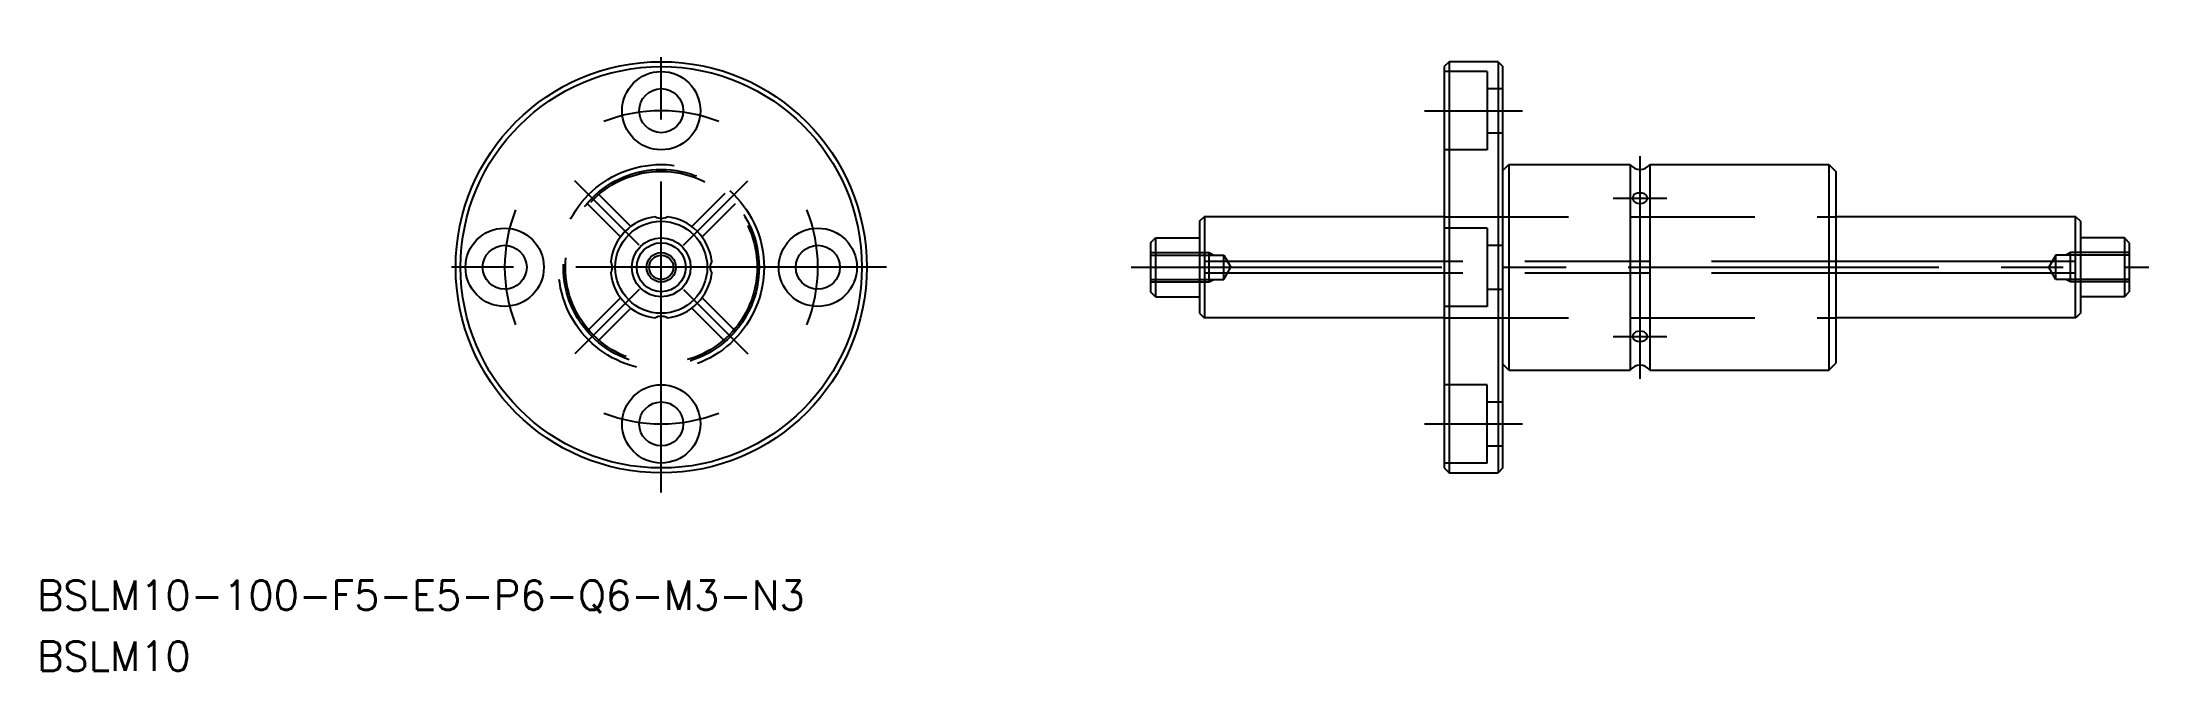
# Model space of a CAD drawing. Extents: x -63 to 152, y -41 to 23.
import ezdxf

# ---------------------------------------------------------------- set-up
doc = ezdxf.new("R2010")
doc.units = 0
doc.linetypes.add('CENTER', pattern=[50.8, 31.75, -6.35, 6.35, -6.35])
doc.linetypes.add('DASHED', pattern=[19.05, 12.7, -6.35])
doc.layers.get('0').update_dxf_attribs({"linetype": 'CONTINUOUS'})
doc.layers.add('CENTER', color=1, linetype='CENTER')
doc.styles.get("Standard").update_dxf_attribs({"font": 'txt.shx', "height": 3, "bigfont": 'bigfont.shx'})

# ---------------------------------------------------------------- blocks, each defined once
blk = doc.blocks.new('*U2')
at = {"color": 7, "linetype": 'CONTINUOUS'}
blk.add_text('BSLM10-100-F5-E5-P6-Q6-M3-N3', height=3, dxfattribs=at).set_placement((-63.77, -35))
blk = doc.blocks.new('*U3')
at = {"color": 7, "linetype": 'CONTINUOUS'}
blk.add_text('BSLM10', height=3, dxfattribs=at).set_placement((-63.77, -41.22))

msp = doc.modelspace()

# ---------------------------------------------------------------- linework, layer by layer
at = {"color": 7, "linetype": 'CONTINUOUS'}
for p, q in [((80.5, 21), (80, 20.5)), ((80, 20.5), (80, -20.5)), ((80.5, 21), (80.5, -21)), ((85.5, 21), (80.5, 21)), ((85.5, 21), (85.5, -21)), ((85.5, 21), (86, 20.5)), ((86, -20.5), (86, 20.5)), ((86, 9.9), (86.6, 10.5)), ((86.6, 10.5), (86.6, -10.5)), ((86.6, 10.5), (99, 10.5)), ((99, 10.5), (99, -10.5)), ((101, 10.5), (101, -10.5)), ((101, 10.5), (119.3, 10.5)), ((119.3, 10.5), (119.3, -10.5)), ((119.3, 10.5), (120, 9.8)), ((120, 9.8), (120, -9.8)), ((55, 4.7), (55.46, 5.16)), ((55, 4.7), (55, -4.7)), ((80, 5.16), (55.46, 5.16)), ((55.5, 5.16), (55.5, -5.16)), ((144.54, 5.16), (120, 5.16)), ((144.5, -5.16), (144.5, 5.16)), ((144.54, 5.16), (145, 4.7)), ((145, 4.7), (145, -4.7)), ((50, 2.5), (50.5, 3)), ((50, 2.5), (50, -2.5)), ((50.5, 3), (55, 3)), ((50.5, 3), (50.5, -3)), ((149.5, 3), (145, 3)), ((149.5, 3), (149.5, -3)), ((150, 2.5), (149.5, 3)), ((150, 2.5), (150, -2.5)), ((80, 0.6), (55.5, 0.6)), ((144.5, 0.6), (120, 0.6)), ((80, -0.6), (55.5, -0.6)), ((144.5, -0.6), (120, -0.6)), ((50.5, -3), (50, -2.5)), ((50.5, -3), (55, -3)), ((149.5, -3), (145, -3)), ((149.5, -3), (150, -2.5)), ((55, -4.7), (55.46, -5.16)), ((80, -5.16), (55.46, -5.16)), ((144.54, -5.16), (120, -5.16)), ((145, -4.7), (144.54, -5.16)), ((86.6, -10.5), (86, -9.9)), ((86.6, -10.5), (99, -10.5)), ((101, -10.5), (119.3, -10.5)), ((119.3, -10.5), (120, -9.8)), ((80, -20.5), (80.5, -21)), ((80.5, -21), (85.5, -21)), ((86, -20.5), (85.5, -21))]:
    msp.add_line(p, q, dxfattribs=at)
at = {"color": 3, "linetype": 'DASHED'}
for p, q in [((84.4, 20), (80, 20)), ((84.4, 20), (84.4, 12)), ((84.4, 18.25), (86, 18.25)), ((84.4, 13.75), (86, 13.75)), ((84.4, 12), (80, 12)), ((-4.17, 3.11), (-7.58, 6.52)), ((-3.11, 4.17), (-6.52, 7.58)), ((3.11, 4.17), (6.52, 7.58)), ((4.17, 3.11), (7.58, 6.52)), ((80, 5.16), (120, 5.16)), ((84.4, 4), (80, 4)), ((84.4, 4), (84.4, -4)), ((84.4, 2.25), (86, 2.25)), ((50, 1.5), (56, 1.5)), ((50, 1.23), (57.5, 1.23)), ((56, -1.5), (56, 1.5)), ((56, 1.5), (56.47, 1.23)), ((57.5, 1.23), (58.21, 0)), ((57.5, -1.23), (57.5, 1.23)), ((57.5, -1.23), (58.21, 0)), ((120, 0.6), (80, 0.6)), ((142.5, 1.23), (141.79, 0)), ((142.5, -1.23), (141.79, 0)), ((150, 1.23), (142.5, 1.23)), ((142.5, -1.23), (142.5, 1.23)), ((144, 1.5), (143.53, 1.23)), ((150, 1.5), (144, 1.5)), ((144, -1.5), (144, 1.5)), ((50, -1.23), (57.5, -1.23)), ((50, -1.5), (56, -1.5)), ((56, -1.5), (56.47, -1.23)), ((120, -0.6), (80, -0.6)), ((150, -1.23), (142.5, -1.23)), ((144, -1.5), (143.53, -1.23)), ((150, -1.5), (144, -1.5)), ((-4.17, -3.11), (-7.58, -6.52)), ((-3.11, -4.17), (-6.52, -7.58)), ((3.11, -4.17), (6.52, -7.58)), ((4.17, -3.11), (7.58, -6.52)), ((84.4, -4), (80, -4)), ((84.4, -2.25), (86, -2.25)), ((80, -5.16), (120, -5.16)), ((84.4, -12), (80, -12)), ((84.4, -20), (84.4, -12)), ((84.4, -13.75), (86, -13.75)), ((84.4, -18.25), (86, -18.25)), ((84.4, -20), (80, -20))]:
    msp.add_line(p, q, dxfattribs=at)
at = {"color": 7, "linetype": 'CONTINUOUS'}
for centre, radius in [((0, 0), 21), ((0, 0), 20.5), ((0, 16), 4), ((0, 16), 2.25), ((0, 0), 4.7), ((-16, 0), 4), ((-16, 0), 2.25), ((0, 0), 3), ((0, 0), 2.5), ((16, 0), 4), ((16, 0), 2.25), ((0, 0), 1.23), ((0, -16), 4), ((0, -16), 2.25)]:
    msp.add_circle(centre, radius, dxfattribs=at)
at = {"color": 3, "linetype": 'DASHED'}
for radius in [10.5, 10, 9.8]:
    msp.add_circle((0, 0), radius, dxfattribs=at)
at = {"color": 3, "linetype": 'CONTINUOUS'}
msp.add_circle((0, 0), 1.5, dxfattribs=at)
at = {"color": 7, "linetype": 'CONTINUOUS'}
for centre, radius, start, end in [((100, 11.25), 1.25, 216.8699, 323.1301), ((99.74, 7.05), 0.49, 114.1221, 177.0855), ((99.83, 7.12), 0.583, 184.7321, 240.9328), ((100, 6.33), 1.25, 68.3073, 111.6927), ((100, 7.72), 1.2, 247.8117, 292.1883), ((100.17, 7.12), 0.583, 299.0672, 355.2679), ((100.26, 7.05), 0.49, 2.9145, 65.8779), ((0, 0), 5.2, 96.6721, 173.3279), ((0, 6.19), 1.19, 239.4886, 300.5114), ((0, 0), 5.2, 6.6721, 83.3279), ((-6.19, 0), 1.19, 329.4886, 30.5114), ((6.19, 0), 1.19, 149.4886, 210.5114), ((0, 0), 5.2, 186.6721, 263.3279), ((0, 0), 5.2, 276.6721, 353.3279), ((0, -6.19), 1.19, 59.4886, 120.5114), ((99.83, -7.12), 0.583, 119.0672, 175.2679), ((99.74, -7.05), 0.49, 182.9145, 245.8779), ((100, -6.33), 1.25, 248.3073, 291.6927), ((100, -7.72), 1.2, 67.8117, 112.1883), ((100.17, -7.12), 0.583, 4.7321, 60.9328), ((100.26, -7.05), 0.49, 294.1221, 357.0855), ((100, -11.25), 1.25, 36.8699, 143.1301)]:
    msp.add_arc(centre, radius, start, end, dxfattribs=at)
at = {"layer": 'CENTER', "color": 1, "linetype": 'CENTER'}
for p, q in [((0, -23), (0, 23)), ((78, 16), (88, 16)), ((100, 11.34), (100, -11.39)), ((-2.26, 2.26), (-8.84, 8.84)), ((2.26, 2.26), (8.84, 8.84)), ((97.25, 7.07), (102.75, 7.07)), ((23.02, 0), (-22.98, 0)), ((48, 0), (152, 0)), ((-2.26, -2.26), (-8.84, -8.84)), ((2.26, -2.26), (8.84, -8.84)), ((97.25, -7.07), (102.75, -7.07)), ((78, -16), (88, -16))]:
    msp.add_line(p, q, dxfattribs=at)
for start, end in [(68.4765, 111.5235), (158.4765, 201.5235), (338.4765, 21.5235), (248.4765, 291.5235)]:
    msp.add_arc((0, 0), 16, start, end, dxfattribs=at)

# ---------------------------------------------------------------- block references
at = {"color": 7, "linetype": 'CONTINUOUS'}
for name in ['*U2', '*U3']:
    msp.add_blockref(name, (0, 0), dxfattribs=at)

doc.saveas('drawing.dxf')
